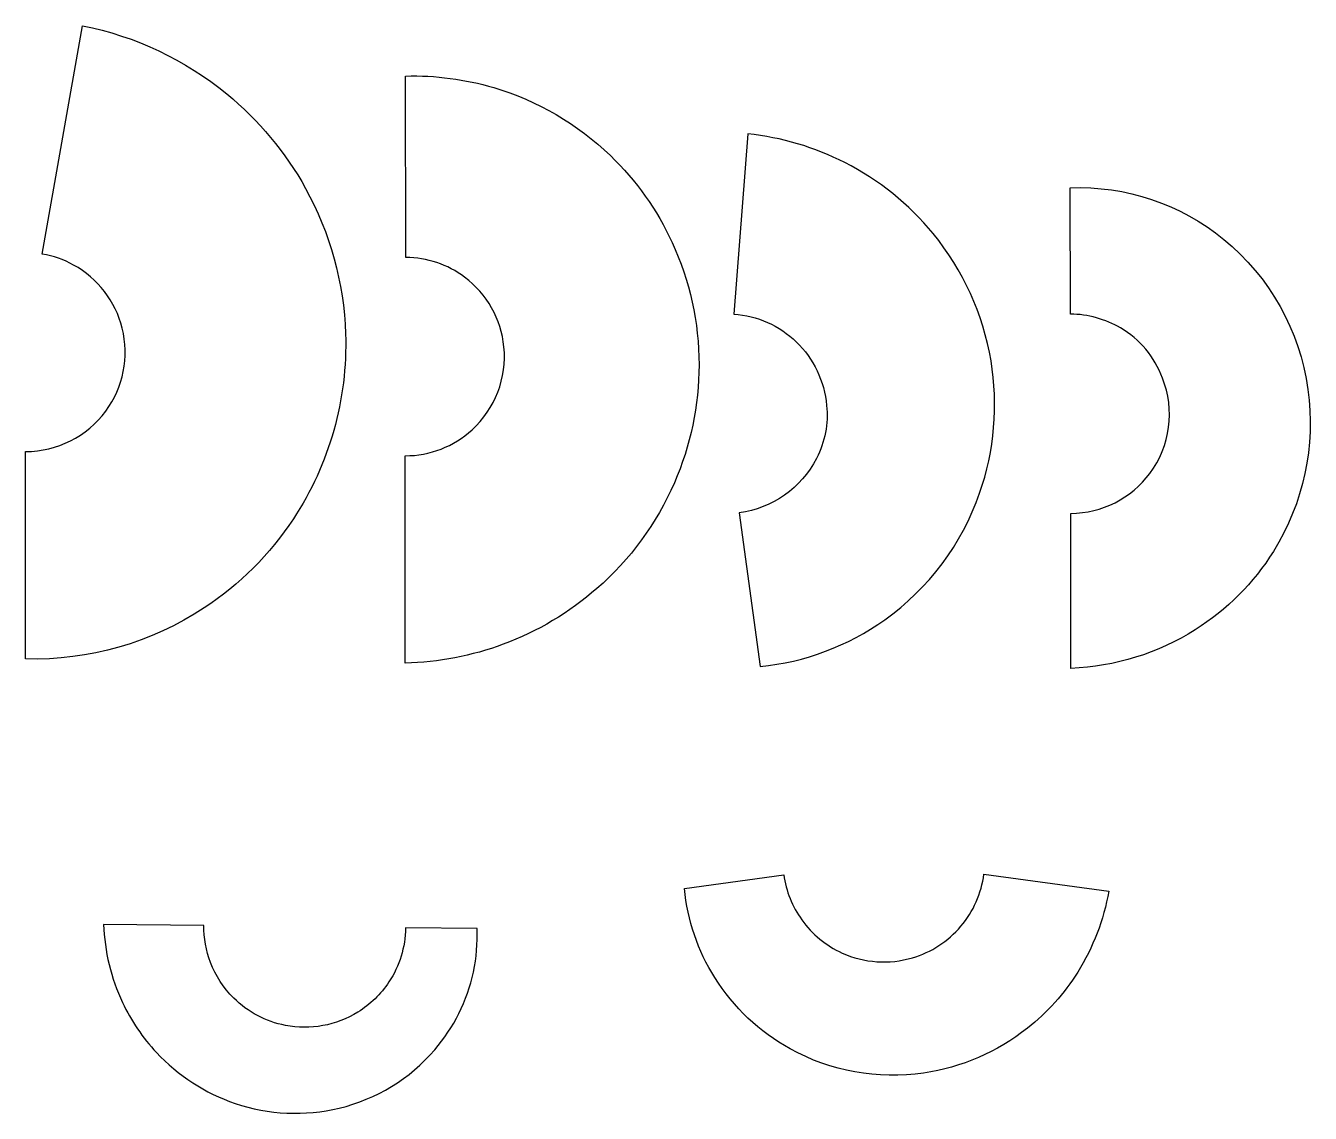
# Model space of a CAD drawing. Header units: inches. Extents: x 3848 to 5485, y -6277 to -4891.
import ezdxf

# ---------------------------------------------------------------- set-up
doc = ezdxf.new("R2010")
doc.units = ezdxf.units.IN
doc.header["$MEASUREMENT"] = 0

msp = doc.modelspace()

# ---------------------------------------------------------------- linework, layer by layer
at = {"color": 2}
for points in [[(3869.4, -5182), (3920.8, -4891, -0.122827), (4104.6, -4978, -0.094916), (4204.8, -5098.3, -0.118452), (4255.8, -5283.7, -0.15474), (4189.3, -5519.6, -0.10186), (4075.6, -5633.1, -0.153205), (3848.3, -5698.1), (3848.3, -5433.7, 0.238457), (3950.3, -5382.2, 0.222792), (3971.3, -5276.6, 0.209026), (3909.4, -5196, 0.084093), (3869.4, -5182, -0.275087)], [(4332.7, -5186.3), (4332.4, -4955.2, -0.079072), (4444.6, -4969.9, -0.119904), (4593.3, -5056.6, -0.093353), (4671.8, -5167.2, -0.10881), (4706.1, -5323.1, -0.103088), (4674.7, -5473.6, -0.110895), (4576, -5608.3, -0.091223), (4456.7, -5679.3, -0.082048), (4331.7, -5703.5), (4331.7, -5439.1, 0.187204), (4417, -5406, 0.236176), (4457.6, -5300.3, 0.210876), (4407.5, -5211.5, 0.160072), (4332.7, -5186.3, 0.982763)], [(4768.3, -5028.8), (4750.5, -5258.6, -0.177383), (4830, -5293.9, -0.179442), (4868.7, -5374.9, -0.145734), (4855.8, -5442.4, -0.244904), (4757.3, -5511.9), (4783.9, -5707.7, 0.13117), (4942.7, -5648.1, 0.155361), (5063.6, -5486.7, 0.125944), (5078.1, -5318, 0.130823), (5004.4, -5156, 0.104352), (4891.8, -5065.5, 0.091343), (4768.3, -5028.8, -0.197423)], [(5179.2, -5258.5), (5178.9, -5097.5, -0.182655), (5374.6, -5163.3, -0.189005), (5481.9, -5354.6, -0.17574), (5437.9, -5560.9, -0.113936), (5338.4, -5660.8, -0.131183), (5179.8, -5710.1), (5179.8, -5512.5, 0.235822), (5280.5, -5461.5, 0.262383), (5296.4, -5340, 0.17487), (5243.1, -5276.2, 0.129723), (5179.2, -5258.5, -0.204035)], [(5069.1, -5972.3), (5228.1, -5994.1, -0.097159), (5188.5, -6097.2, -0.086046), (5124.4, -6168.7, -0.131412), (4992.3, -6225.8, -0.16299), (4822.2, -6195, -0.126682), (4726.2, -6104.2, -0.118621), (4687.7, -5990.7), (4814.2, -5973.2, 0.121637), (4837, -6030.5, 0.131847), (4888.5, -6072.8, 0.180033), (4978, -6078.9, 0.146484), (5039.7, -6038.7, 0.144094), (5069.1, -5972.3, -129.329434)], [(4423.4, -6041.6), (4332.3, -6040.9, -0.142876), (4311.1, -6109.7, -0.108917), (4271.4, -6148.2, -0.188677), (4179.3, -6165.1, -0.14834), (4113.3, -6130.2, -0.106606), (4083.8, -6084.8, -0.093921), (4075.3, -6037.7), (3947.6, -6036.4, 0.101053), (3971.7, -6135.9, 0.078331), (4015, -6199.6, 0.123151), (4115.2, -6264.4, 0.141701), (4247.8, -6270.5, 0.157066), (4369.4, -6196.2, 0.125193), (4418.7, -6097, 0.062806), (4423.4, -6041.6, -0.318609)]]:
    msp.add_lwpolyline(points, format="xyb", dxfattribs=at)

doc.saveas('drawing.dxf')
